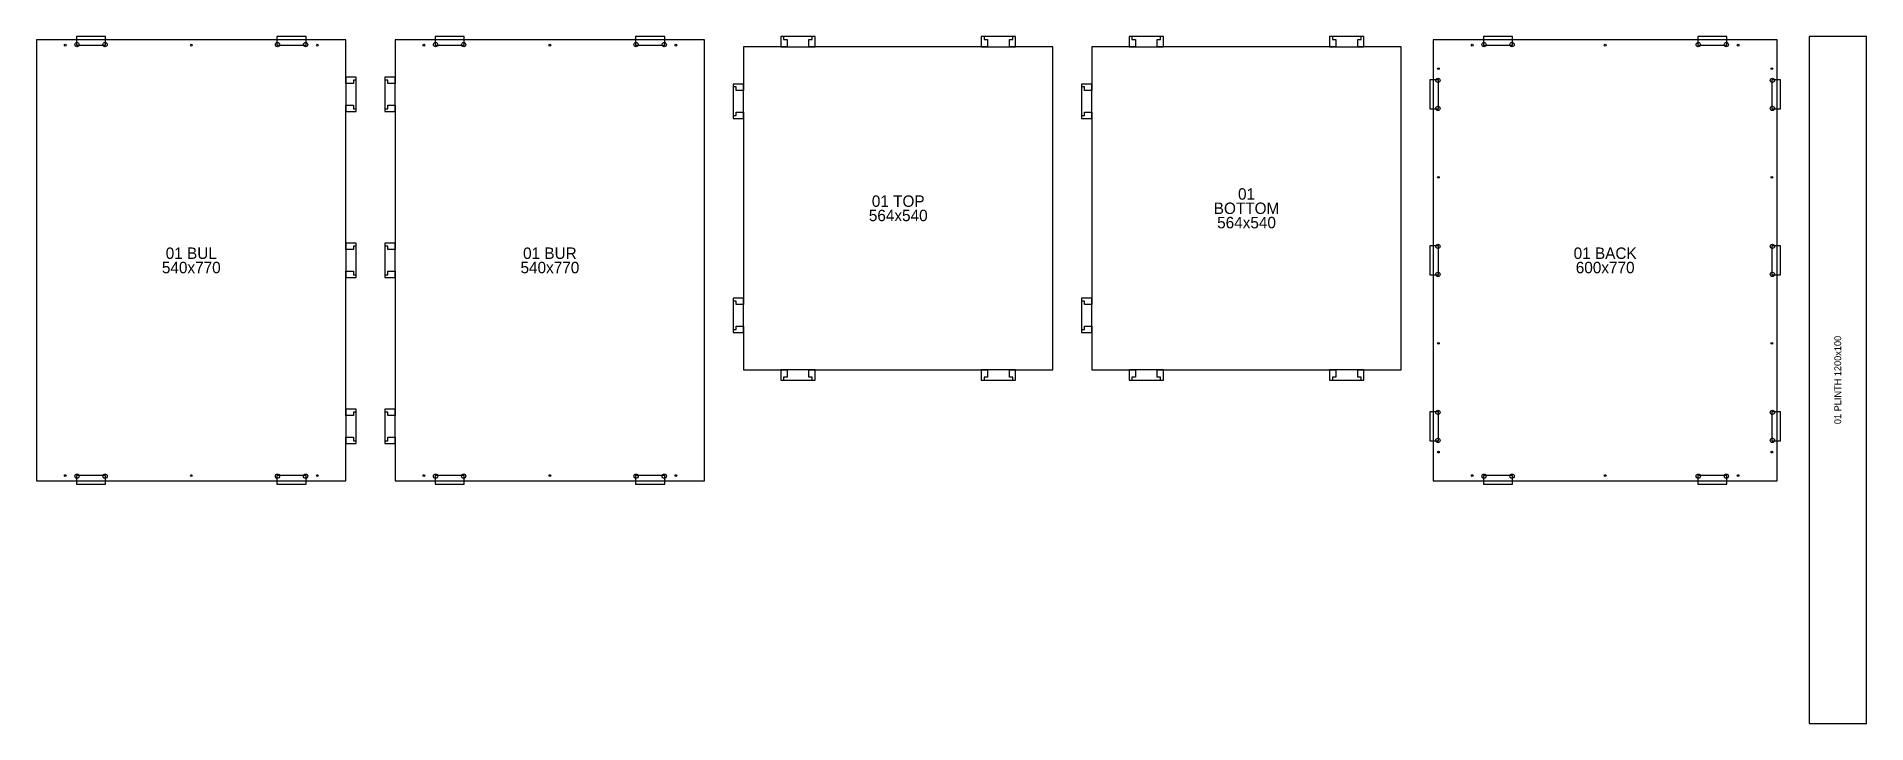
# Model space of a CAD drawing. Extents: x 0 to 3194, y 0 to 1200.
import ezdxf
from ezdxf.enums import TextEntityAlignment as Align

# ---------------------------------------------------------------- set-up
doc = ezdxf.new("R2010")
doc.units = 0
for name, color, linetype in [('OUTLINE', 7, 'CONTINUOUS'), ('PUZZLE_DOG_BONES', 2, 'CONTINUOUS'), ('PUZZLE_HOLES_7_5MM', 3, 'CONTINUOUS'), ('PUZZLE_SOCKET', 1, 'CONTINUOUS'), ('SCREWS_3MM', 4, 'CONTINUOUS'), ('UNIT_NUMBER', 94, 'CONTINUOUS')]:
    doc.layers.add(name, color=color, linetype=linetype)

msp = doc.modelspace()

# ---------------------------------------------------------------- linework, layer by layer
at = {"layer": 'OUTLINE'}
for points in [[(0, 424), (540, 424), (540, 494), (540, 500), (553, 500), (553, 494), (558, 494), (558, 544), (553, 544), (553, 538), (540, 538), (540, 544), (540, 784), (540, 790), (553, 790), (553, 784), (558, 784), (558, 834), (553, 834), (553, 828), (540, 828), (540, 834), (540, 1074), (540, 1080), (553, 1080), (553, 1074), (558, 1074), (558, 1124), (553, 1124), (553, 1118), (540, 1118), (540, 1124), (540, 1194), (0, 1194)], [(626, 424), (1166, 424), (1166, 1194), (626, 1194), (626, 1124), (626, 1118), (613, 1118), (613, 1124), (608, 1124), (608, 1074), (613, 1074), (613, 1080), (626, 1080), (626, 1074), (626, 834), (626, 828), (613, 828), (613, 834), (608, 834), (608, 784), (613, 784), (613, 790), (626, 790), (626, 784), (626, 544), (626, 538), (613, 538), (613, 544), (608, 544), (608, 494), (613, 494), (613, 500), (626, 500), (626, 494)], [(1234, 618), (1304, 618), (1310, 618), (1310, 605), (1304, 605), (1304, 600), (1354, 600), (1354, 605), (1348, 605), (1348, 618), (1354, 618), (1654, 618), (1660, 618), (1660, 605), (1654, 605), (1654, 600), (1704, 600), (1704, 605), (1698, 605), (1698, 618), (1704, 618), (1774, 618), (1774, 1182), (1704, 1182), (1698, 1182), (1698, 1195), (1704, 1195), (1704, 1200), (1654, 1200), (1654, 1195), (1660, 1195), (1660, 1182), (1654, 1182), (1354, 1182), (1348, 1182), (1348, 1195), (1354, 1195), (1354, 1200), (1304, 1200), (1304, 1195), (1310, 1195), (1310, 1182), (1304, 1182), (1234, 1182), (1234, 1112), (1234, 1106), (1221, 1106), (1221, 1112), (1216, 1112), (1216, 1062), (1221, 1062), (1221, 1068), (1234, 1068), (1234, 1062), (1234, 738), (1234, 732), (1221, 732), (1221, 738), (1216, 738), (1216, 688), (1221, 688), (1221, 694), (1234, 694), (1234, 688)], [(1842, 618), (1912, 618), (1918, 618), (1918, 605), (1912, 605), (1912, 600), (1962, 600), (1962, 605), (1956, 605), (1956, 618), (1962, 618), (2262, 618), (2268, 618), (2268, 605), (2262, 605), (2262, 600), (2312, 600), (2312, 605), (2306, 605), (2306, 618), (2312, 618), (2382, 618), (2382, 1182), (2312, 1182), (2306, 1182), (2306, 1195), (2312, 1195), (2312, 1200), (2262, 1200), (2262, 1195), (2268, 1195), (2268, 1182), (2262, 1182), (1962, 1182), (1956, 1182), (1956, 1195), (1962, 1195), (1962, 1200), (1912, 1200), (1912, 1195), (1918, 1195), (1918, 1182), (1912, 1182), (1842, 1182), (1842, 1112), (1842, 1106), (1829, 1106), (1829, 1112), (1824, 1112), (1824, 1062), (1829, 1062), (1829, 1068), (1842, 1068), (1842, 1062), (1842, 738), (1842, 732), (1829, 732), (1829, 738), (1824, 738), (1824, 688), (1829, 688), (1829, 694), (1842, 694), (1842, 688)], [(2438, 424), (3038, 424), (3038, 1194), (2438, 1194)], [(3194, 0), (3194, 1200), (3094, 1200), (3094, 0)]]:
    msp.add_lwpolyline(points, close=True, dxfattribs=at)
at = {"layer": 'PUZZLE_DOG_BONES'}
for points in [[(1299, 1182), (1359, 1182), (1359, 1200), (1299, 1200)], [(1649, 1182), (1709, 1182), (1709, 1200), (1649, 1200)], [(1907, 1182), (1967, 1182), (1967, 1200), (1907, 1200)], [(2257, 1182), (2317, 1182), (2317, 1200), (2257, 1200)], [(540, 1069), (558, 1069), (558, 1129), (540, 1129)], [(608, 1069), (626, 1069), (626, 1129), (608, 1129)], [(1216, 1057), (1234, 1057), (1234, 1117), (1216, 1117)], [(1824, 1057), (1842, 1057), (1842, 1117), (1824, 1117)], [(540, 779), (558, 779), (558, 839), (540, 839)], [(608, 779), (626, 779), (626, 839), (608, 839)], [(1216, 683), (1234, 683), (1234, 743), (1216, 743)], [(1824, 683), (1842, 683), (1842, 743), (1824, 743)], [(1299, 600), (1359, 600), (1359, 618), (1299, 618)], [(1649, 600), (1709, 600), (1709, 618), (1649, 618)], [(1907, 600), (1967, 600), (1967, 618), (1907, 618)], [(2257, 600), (2317, 600), (2317, 618), (2257, 618)], [(540, 489), (558, 489), (558, 549), (540, 549)], [(608, 489), (626, 489), (626, 549), (608, 549)]]:
    msp.add_lwpolyline(points, close=True, dxfattribs=at)
at = {"layer": 'PUZZLE_HOLES_7_5MM'}
for centre in [(70.5, 1186), (119.5, 1186), (420.5, 1186), (469.5, 1186), (696.5, 1186), (745.5, 1186), (1046.5, 1186), (1095.5, 1186), (2526.5, 1186), (2575.5, 1186), (2900.5, 1186), (2949.5, 1186), (2446, 1123.5), (3030, 1123.5), (2446, 1074.5), (3030, 1074.5), (2446, 833.5), (3030, 833.5), (2446, 784.5), (3030, 784.5), (2446, 543.5), (3030, 543.5), (2446, 494.5), (3030, 494.5), (70.5, 432), (119.5, 432), (420.5, 432), (469.5, 432), (696.5, 432), (745.5, 432), (1046.5, 432), (1095.5, 432), (2526.5, 432), (2575.5, 432), (2900.5, 432), (2949.5, 432)]:
    msp.add_circle(centre, 3.75, dxfattribs=at)
at = {"layer": 'PUZZLE_SOCKET'}
for points in [[(69.5, 1185), (120.5, 1185), (120.5, 1200), (69.5, 1200)], [(419.5, 1185), (470.5, 1185), (470.5, 1200), (419.5, 1200)], [(695.5, 1185), (746.5, 1185), (746.5, 1200), (695.5, 1200)], [(1045.5, 1185), (1096.5, 1185), (1096.5, 1200), (1045.5, 1200)], [(2525.5, 1185), (2576.5, 1185), (2576.5, 1200), (2525.5, 1200)], [(2899.5, 1185), (2950.5, 1185), (2950.5, 1200), (2899.5, 1200)], [(2432, 1073.5), (2447, 1073.5), (2447, 1124.5), (2432, 1124.5)], [(3029, 1073.5), (3044, 1073.5), (3044, 1124.5), (3029, 1124.5)], [(2432, 783.5), (2447, 783.5), (2447, 834.5), (2432, 834.5)], [(3029, 783.5), (3044, 783.5), (3044, 834.5), (3029, 834.5)], [(2432, 493.5), (2447, 493.5), (2447, 544.5), (2432, 544.5)], [(3029, 493.5), (3044, 493.5), (3044, 544.5), (3029, 544.5)], [(69.5, 418), (120.5, 418), (120.5, 433), (69.5, 433)], [(419.5, 418), (470.5, 418), (470.5, 433), (419.5, 433)], [(695.5, 418), (746.5, 418), (746.5, 433), (695.5, 433)], [(1045.5, 418), (1096.5, 418), (1096.5, 433), (1045.5, 433)], [(2525.5, 418), (2576.5, 418), (2576.5, 433), (2525.5, 433)], [(2899.5, 418), (2950.5, 418), (2950.5, 433), (2899.5, 433)]]:
    msp.add_lwpolyline(points, close=True, dxfattribs=at)
at = {"layer": 'SCREWS_3MM'}
for centre in [(50, 1185), (270, 1185), (490, 1185), (676, 1185), (896, 1185), (1116, 1185), (2506, 1185), (2738, 1185), (2970, 1185), (2447, 1144), (3029, 1144), (2447, 954), (3029, 954), (2447, 664), (3029, 664), (2447, 474), (3029, 474), (50, 433), (270, 433), (490, 433), (676, 433), (896, 433), (1116, 433), (2506, 433), (2738, 433), (2970, 433)]:
    msp.add_circle(centre, 1.5, dxfattribs=at)

# ---------------------------------------------------------------- texts
at = {"layer": 'UNIT_NUMBER'}
for s, p in [('01', (2112, 925)), ('564x540', (1504, 887.5)), ('01 TOP', (1504, 912.5)), ('BOTTOM', (2112, 900)), ('564x540', (2112, 875)), ('01 BUL', (270, 821.5)), ('01 BUR', (896, 821.5)), ('01 BACK', (2738, 821.5)), ('540x770', (270, 796.5)), ('540x770', (896, 796.5)), ('600x770', (2738, 796.5))]:
    msp.add_text(s, height=20, dxfattribs=at).set_placement(p, align=Align.MIDDLE_CENTER)
msp.add_text('01 PLINTH 1200x100', height=12, rotation=90, dxfattribs=at).set_placement((3144, 600), align=Align.MIDDLE_CENTER)

doc.saveas('drawing.dxf')
